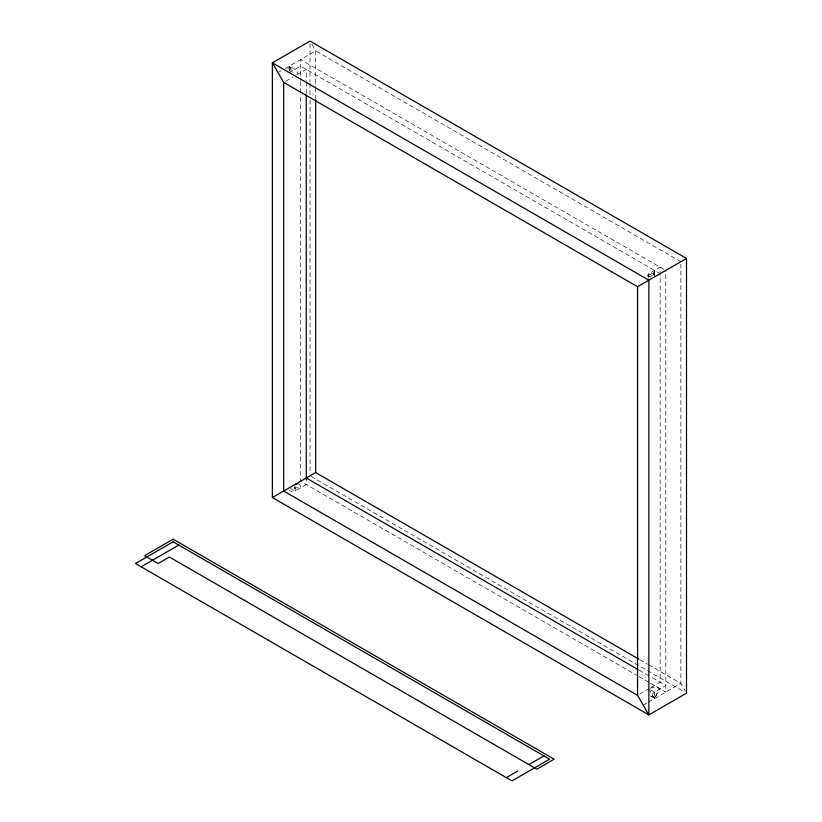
<?xml version="1.0" encoding="UTF-8"?>
<svg xmlns="http://www.w3.org/2000/svg" width="822" height="822" viewBox="0 0 822 822"><rect width="100%" height="100%" fill="white"/><g stroke="black" fill="none" stroke-linecap="round" stroke-linejoin="round"><path stroke-width="0.62" stroke-dasharray="4.11 3.08" d="M654.497 275.843L654.497 270.417L653.254 275.041M648.856 688.836L654.497 698.618L660.148 688.836A7.984 4.613 0 0 0 650.253 688.189M279.048 72.028L281.103 70.836M285.213 68.462L315.669 50.882L680.852 261.715M289.313 72.613L300.616 66.099L660.148 273.675M285.727 81.214L292.909 77.062M297.019 74.689L306.257 69.356L306.257 80.885M648.856 278.021L648.856 273.675L660.148 267.15L660.148 682.311L650.911 687.644M290.443 488.432L294.964 491.032L306.257 484.518L306.257 479.082M639.619 694.169L647.828 689.422M650.736 689.915L654.497 692.093L665.799 685.569L650.264 676.598M643.205 705.132L647.315 702.759M648.342 702.173L680.852 683.401L680.852 264.283M294.338 487.775L300.616 487.775A7.984 4.613 -60 0 0 299.105 484.209M663.909 269.328L300.616 59.574L300.616 80.196M289.313 70.528L289.313 66.099L294.964 69.356A7.984 4.613 0 0 1 296.855 74.144M648.856 273.675L653.377 276.284M289.313 67.404L290.443 68.051L289.58 70.928M639.783 659.686L647.551 664.176M648.661 664.813L680.852 683.401L685.25 691.004M311.137 476.462L684.284 691.898M639.167 670.197L649.154 675.961M638.057 676.074L300.616 481.26L300.616 94.283M639.167 676.722L649.154 682.486M650.264 683.123L665.799 692.093L665.799 270.417M654.497 697.313L650.377 695.905M650.808 696.244L652.904 697.467M311.908 44.357L315.669 50.882L315.669 86.772M289.313 66.099L293.084 72.613M654.497 692.093L654.497 698.618M654.24 275.36A3.196 1.839 0 0 0 651.445 273.14A3.196 1.839 0 0 0 647.921 274.98L647.921 277.148M315.669 88.046L315.669 98.301M310.028 43.669L310.028 82.138M310.028 83.423L310.028 94.962M310.028 100.089L310.028 473.256M306.257 82.169L306.257 93.698M300.616 81.47L300.616 93.009M294.964 484.518L294.964 491.032M293.978 488.042A3.196 1.839 0 0 1 294.728 491.166A3.196 1.839 0 0 1 289.58 490.107M287.721 69.089A3.196 1.85 -60 0 1 290.998 67.291A3.196 1.85 -60 0 1 290.741 71.216M654.497 270.417A7.984 4.613 -60 0 1 653.274 275.185M651.445 276.808A3.196 1.839 0 0 1 647.921 274.98M655.083 696.881A3.196 1.85 -60 0 0 656.1 691.939A3.196 1.85 -60 0 0 652.319 695.289A3.196 1.85 -60 0 0 655.083 696.881"/><path stroke-width="1.23" d="M141.148 566.8L178.795 545.068M272.38 497.557L648.856 714.914L686.504 693.182L686.504 258.457L310.028 41.1L272.38 62.832L272.38 497.557L315.669 472.558L638.673 659.049M637.564 286.714L637.564 695.35L648.856 714.914L648.856 280.189L272.38 62.832L283.672 82.395L637.564 286.714L686.504 258.457M506.331 777.643L517.624 771.118M528.916 764.594L543.979 755.901M306.257 477.993L638.057 669.56M637.564 695.35L283.672 491.032L283.672 82.395M315.669 99.585L315.669 472.558M306.257 94.982L306.257 479.39M294.964 484.518A7.984 4.613 -60 0 1 298.15 483.809M173.144 539.201L144.528 555.713L158.091 563.543L169.383 557.018L536.828 769.166L554.141 759.168L173.144 539.201M173.144 541.811L135.496 563.543L511.972 780.9L549.62 759.168L173.144 541.811"/></g></svg>
